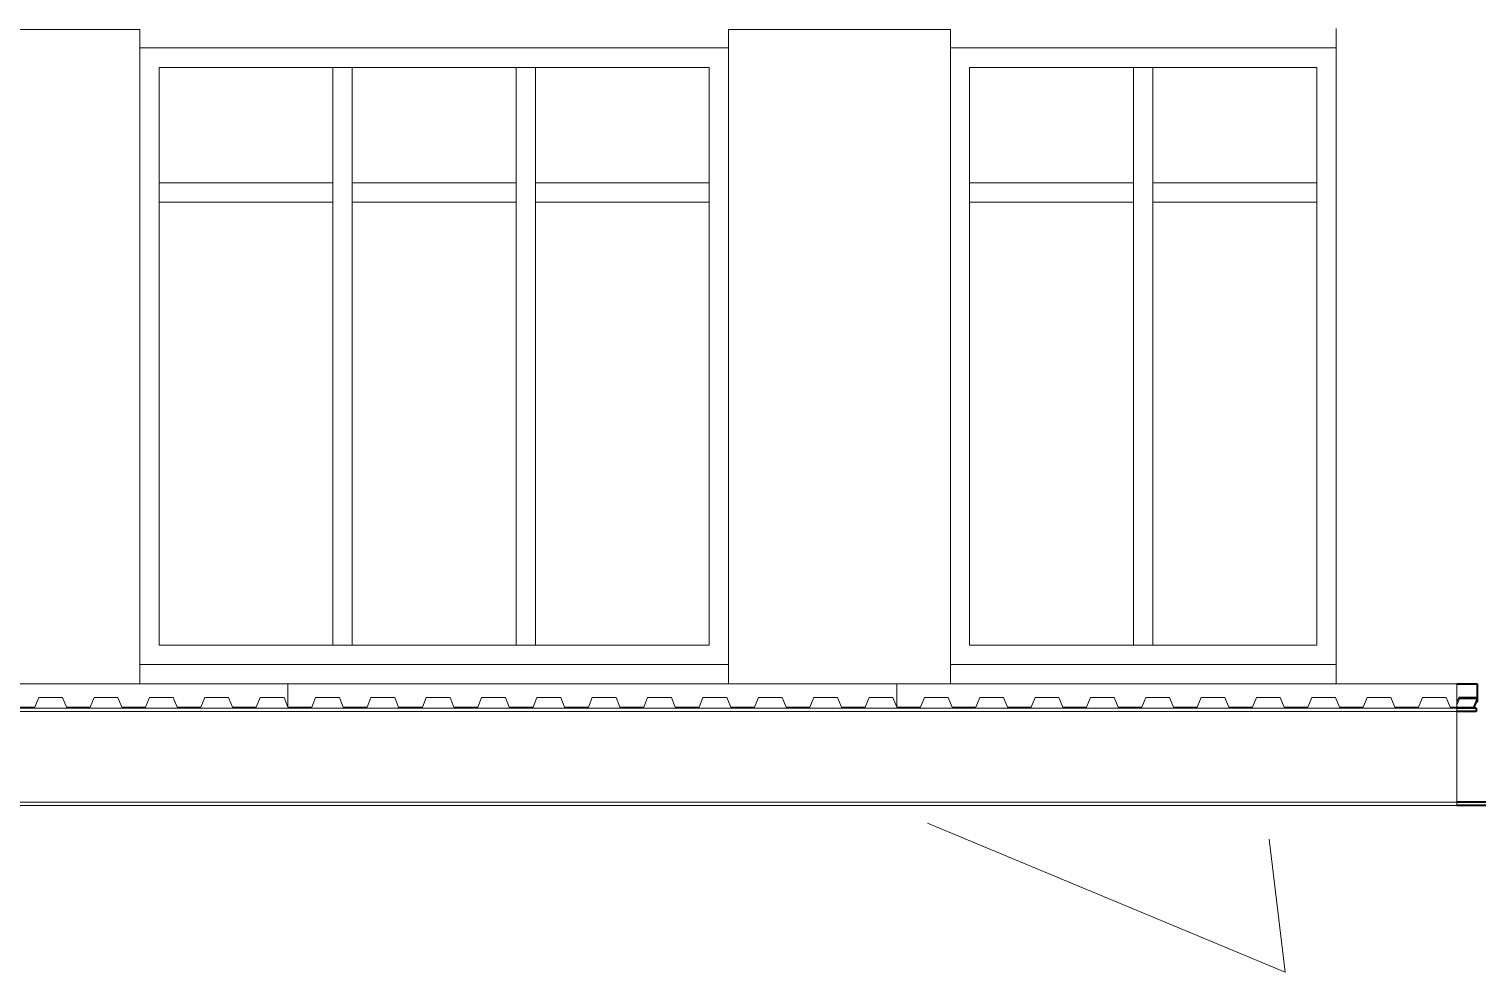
# Model space of a CAD drawing. Header units: metres. Extents: x 78 to 178, y -74 to 157.
# Drawn here: x 110.06 to 117.52, y -56.73 to -51.88 of the extents above; entities that cross this region are included whole.
import ezdxf

# ---------------------------------------------------------------- set-up
doc = ezdxf.new("R2010")
doc.units = ezdxf.units.M
doc.layers.add('01_Fina', color=252, linetype='Continuous', lineweight=15)
doc.layers.add('Cortes', color=7, linetype='Continuous', lineweight=40)

msp = doc.modelspace()

# ---------------------------------------------------------------- linework, layer by layer
at = {"layer": '01_Fina'}
for p, q in [((116.79327, -51.87651), (116.79327, -51.97651)), ((110.63516, -51.88079), (109.49293, -51.88079)), ((110.63516, -51.97651), (110.63516, -51.88079)), ((114.80678, -51.88079), (113.66455, -51.88079)), ((113.66455, -51.88079), (113.66455, -51.97651)), ((114.80678, -51.97651), (114.80678, -51.88079)), ((110.63516, -55.15079), (110.63516, -51.97651)), ((110.63516, -51.97651), (113.66455, -51.97651)), ((113.66455, -51.97651), (113.66455, -55.15079)), ((114.80678, -51.97651), (116.79327, -51.97651)), ((114.80678, -55.15079), (114.80678, -51.97651)), ((116.79327, -51.97651), (116.79327, -55.15079)), ((110.73448, -52.67079), (110.73448, -52.07651)), ((110.73448, -52.07651), (111.6284, -52.07651)), ((111.6284, -52.07651), (111.72773, -52.07651)), ((111.6284, -52.07651), (111.6284, -52.67079)), ((111.72773, -52.07651), (112.57198, -52.07651)), ((111.72773, -52.67079), (111.72773, -52.07651)), ((112.57198, -52.07651), (112.57198, -52.67079)), ((112.57198, -52.07651), (112.67131, -52.07651)), ((112.67131, -52.67079), (112.67131, -52.07651)), ((112.67131, -52.07651), (113.56523, -52.07651)), ((113.56523, -52.07651), (113.56523, -52.67079)), ((114.9061, -52.67079), (114.9061, -52.07651)), ((114.9061, -52.07651), (115.75036, -52.07651)), ((115.75036, -52.07651), (115.84969, -52.07651)), ((115.75036, -52.07651), (115.75036, -52.67079)), ((115.84969, -52.67079), (115.84969, -52.07651)), ((115.84969, -52.07651), (116.69394, -52.07651)), ((116.69394, -52.07651), (116.69394, -52.67079)), ((111.6284, -52.67079), (110.73448, -52.67079)), ((110.73448, -52.67079), (110.73448, -52.77079)), ((111.6284, -52.67079), (111.6284, -52.77079)), ((112.57198, -52.67079), (111.72773, -52.67079)), ((111.72773, -52.67079), (111.72773, -52.77079)), ((112.57198, -52.67079), (112.57198, -52.77079)), ((113.56523, -52.67079), (112.67131, -52.67079)), ((112.67131, -52.67079), (112.67131, -52.77079)), ((113.56523, -52.67079), (113.56523, -52.77079)), ((115.75036, -52.67079), (114.9061, -52.67079)), ((114.9061, -52.67079), (114.9061, -52.77079)), ((115.75036, -52.67079), (115.75036, -52.77079)), ((116.69394, -52.67079), (115.84969, -52.67079)), ((115.84969, -52.67079), (115.84969, -52.77079)), ((116.69394, -52.67079), (116.69394, -52.77079)), ((111.6284, -52.77079), (110.73448, -52.77079)), ((110.73448, -55.05079), (110.73448, -52.77079)), ((111.6284, -52.77079), (111.6284, -55.05079)), ((112.57198, -52.77079), (111.72773, -52.77079)), ((111.72773, -55.05079), (111.72773, -52.77079)), ((112.57198, -52.77079), (112.57198, -55.05079)), ((113.56523, -52.77079), (112.67131, -52.77079)), ((112.67131, -55.05079), (112.67131, -52.77079)), ((113.56523, -52.77079), (113.56523, -55.05079)), ((115.75036, -52.77079), (114.9061, -52.77079)), ((114.9061, -55.05079), (114.9061, -52.77079)), ((115.75036, -52.77079), (115.75036, -55.05079)), ((116.69394, -52.77079), (115.84969, -52.77079)), ((115.84969, -55.05079), (115.84969, -52.77079)), ((116.69394, -52.77079), (116.69394, -55.05079)), ((111.6284, -55.05079), (110.73448, -55.05079)), ((111.6284, -55.05079), (111.72773, -55.05079)), ((112.57198, -55.05079), (111.72773, -55.05079)), ((112.57198, -55.05079), (112.67131, -55.05079)), ((113.56523, -55.05079), (112.67131, -55.05079)), ((115.75036, -55.05079), (114.9061, -55.05079)), ((115.75036, -55.05079), (115.84969, -55.05079)), ((116.69394, -55.05079), (115.84969, -55.05079)), ((113.66455, -55.15079), (110.63516, -55.15079)), ((110.63516, -55.25079), (110.63516, -55.15079)), ((113.66455, -55.15079), (113.66455, -55.25079)), ((116.79327, -55.15079), (114.80678, -55.15079)), ((114.80678, -55.25079), (114.80678, -55.15079)), ((116.79327, -55.15079), (116.79327, -55.25079)), ((109.49293, -55.25079), (110.63516, -55.25079)), ((110.63516, -55.25079), (111.3972, -55.25079)), ((111.3972, -55.37079), (111.3972, -55.25079)), ((111.3972, -55.25079), (113.66455, -55.25079)), ((113.66455, -55.25079), (114.53062, -55.25079)), ((114.53062, -55.25079), (114.53062, -55.37079)), ((114.53062, -55.25079), (114.80678, -55.25079)), ((114.80678, -55.25079), (116.79327, -55.25079)), ((116.79327, -55.25079), (117.41404, -55.25079)), ((117.41404, -55.25079), (117.41404, -55.34579)), ((117.41404, -55.37651), (108.48173, -55.37651)), ((109.97292, -55.37079), (110.095, -55.37079)), ((110.11534, -55.32079), (110.095, -55.37079)), ((110.23743, -55.32079), (110.11534, -55.32079)), ((110.25777, -55.37079), (110.23743, -55.32079)), ((110.25777, -55.37079), (110.37985, -55.37079)), ((110.4002, -55.32079), (110.37985, -55.37079)), ((110.52228, -55.32079), (110.4002, -55.32079)), ((110.54263, -55.37079), (110.52228, -55.32079)), ((110.54263, -55.37079), (110.66471, -55.37079)), ((110.68506, -55.32079), (110.66471, -55.37079)), ((110.80714, -55.32079), (110.68506, -55.32079)), ((110.80714, -55.32079), (110.82749, -55.37079)), ((110.82749, -55.37079), (110.94957, -55.37079)), ((110.96991, -55.32079), (110.94957, -55.37079)), ((111.092, -55.32079), (110.96991, -55.32079)), ((111.11234, -55.37079), (111.092, -55.32079)), ((111.11234, -55.37079), (111.23442, -55.37079)), ((111.25477, -55.32079), (111.23442, -55.37079)), ((111.37685, -55.32079), (111.25477, -55.32079)), ((111.3972, -55.37079), (111.37685, -55.32079)), ((111.3972, -55.37079), (111.51928, -55.37079)), ((111.53963, -55.32079), (111.51928, -55.37079)), ((111.66171, -55.32079), (111.53963, -55.32079)), ((111.68206, -55.37079), (111.66171, -55.32079)), ((111.68206, -55.37079), (111.80414, -55.37079)), ((111.82448, -55.32079), (111.80414, -55.37079)), ((111.94657, -55.32079), (111.82448, -55.32079)), ((111.96691, -55.37079), (111.94657, -55.32079)), ((111.96691, -55.37079), (112.08899, -55.37079)), ((112.10934, -55.32079), (112.08899, -55.37079)), ((112.23142, -55.32079), (112.10934, -55.32079)), ((112.25177, -55.37079), (112.23142, -55.32079)), ((112.25177, -55.37079), (112.37385, -55.37079)), ((112.3942, -55.32079), (112.37385, -55.37079)), ((112.51628, -55.32079), (112.3942, -55.32079)), ((112.53663, -55.37079), (112.51628, -55.32079)), ((112.53663, -55.37079), (112.65871, -55.37079)), ((112.67905, -55.32079), (112.65871, -55.37079)), ((112.80114, -55.32079), (112.67905, -55.32079)), ((112.82148, -55.37079), (112.80114, -55.32079)), ((112.82148, -55.37079), (112.94356, -55.37079)), ((112.96391, -55.32079), (112.94356, -55.37079)), ((113.08599, -55.32079), (112.96391, -55.32079)), ((113.10634, -55.37079), (113.08599, -55.32079)), ((113.10634, -55.37079), (113.22842, -55.37079)), ((113.24877, -55.32079), (113.22842, -55.37079)), ((113.37085, -55.32079), (113.24877, -55.32079)), ((113.3912, -55.37079), (113.37085, -55.32079)), ((113.3912, -55.37079), (113.51328, -55.37079)), ((113.53362, -55.32079), (113.51328, -55.37079)), ((113.6557, -55.32079), (113.53362, -55.32079)), ((113.67605, -55.37079), (113.6557, -55.32079)), ((113.67605, -55.37079), (113.79813, -55.37079)), ((113.81848, -55.32079), (113.79813, -55.37079)), ((113.94056, -55.32079), (113.81848, -55.32079)), ((113.94056, -55.32079), (113.96091, -55.37079)), ((113.96091, -55.37079), (114.08299, -55.37079)), ((114.00404, -55.37079), (114.00404, -55.37651)), ((114.10334, -55.32079), (114.08299, -55.37079)), ((114.22542, -55.32079), (114.10334, -55.32079)), ((114.24577, -55.37079), (114.22542, -55.32079)), ((114.24577, -55.37079), (114.36785, -55.37079)), ((114.38819, -55.32079), (114.36785, -55.37079)), ((114.51027, -55.32079), (114.38819, -55.32079)), ((114.53062, -55.37079), (114.51027, -55.32079)), ((114.53062, -55.37079), (114.6527, -55.37079)), ((114.67305, -55.32079), (114.6527, -55.37079)), ((114.79513, -55.32079), (114.67305, -55.32079)), ((114.81548, -55.37079), (114.79513, -55.32079)), ((114.81548, -55.37079), (114.93756, -55.37079)), ((114.95791, -55.32079), (114.93756, -55.37079)), ((115.07999, -55.32079), (114.95791, -55.32079)), ((115.10033, -55.37079), (115.07999, -55.32079)), ((115.10033, -55.37079), (115.22242, -55.37079)), ((115.24276, -55.32079), (115.22242, -55.37079)), ((115.36484, -55.32079), (115.24276, -55.32079)), ((115.38519, -55.37079), (115.36484, -55.32079)), ((115.38519, -55.37079), (115.50727, -55.37079)), ((115.52762, -55.32079), (115.50727, -55.37079)), ((115.6497, -55.32079), (115.52762, -55.32079)), ((115.67005, -55.37079), (115.6497, -55.32079)), ((115.67005, -55.37079), (115.79213, -55.37079)), ((115.81248, -55.32079), (115.79213, -55.37079)), ((115.93456, -55.32079), (115.81248, -55.32079)), ((115.9549, -55.37079), (115.93456, -55.32079)), ((115.9549, -55.37079), (116.07699, -55.37079)), ((116.09733, -55.32079), (116.07699, -55.37079)), ((116.21941, -55.32079), (116.09733, -55.32079)), ((116.23976, -55.37079), (116.21941, -55.32079)), ((116.23976, -55.37079), (116.36184, -55.37079)), ((116.38219, -55.32079), (116.36184, -55.37079)), ((116.50427, -55.32079), (116.38219, -55.32079)), ((116.52462, -55.37079), (116.50427, -55.32079)), ((116.52462, -55.37079), (116.6467, -55.37079)), ((116.66705, -55.32079), (116.6467, -55.37079)), ((116.78913, -55.32079), (116.66705, -55.32079)), ((116.80947, -55.37079), (116.78913, -55.32079)), ((116.80947, -55.37079), (116.93156, -55.37079)), ((116.9519, -55.32079), (116.93156, -55.37079)), ((117.07398, -55.32079), (116.9519, -55.32079)), ((117.07398, -55.32079), (117.09433, -55.37079)), ((117.09433, -55.37079), (117.21641, -55.37079)), ((117.23676, -55.32079), (117.21641, -55.37079)), ((117.35884, -55.32079), (117.23676, -55.32079)), ((117.37919, -55.37079), (117.35884, -55.32079)), ((117.37919, -55.37079), (117.41404, -55.37079)), ((117.41404, -55.34579), (117.42422, -55.32079)), ((117.42816, -55.32651), (117.41404, -55.36121)), ((117.41404, -55.34579), (117.41404, -55.36121)), ((117.41404, -55.37079), (117.41404, -55.36121)), ((117.41404, -55.37079), (117.50127, -55.37079)), ((117.41404, -55.37651), (117.41404, -55.37079)), ((117.41404, -55.39251), (117.41404, -55.37651)), ((117.41404, -55.39251), (102.71404, -55.39251)), ((117.41404, -55.86051), (117.41404, -55.39251)), ((117.41404, -55.86051), (102.71404, -55.86051)), ((111.10075, -55.87651), (108.50906, -55.87651)), ((111.47375, -55.87651), (111.10075, -55.87651)), ((111.78717, -55.87651), (111.47375, -55.87651)), ((113.07444, -55.87651), (111.78717, -55.87651)), ((113.63272, -55.87651), (113.07444, -55.87651)), ((117.41404, -55.87651), (113.63272, -55.87651)), ((117.41404, -55.87651), (117.41404, -55.86051)), ((116.52949, -56.73469), (114.68926, -55.96793)), ((116.52949, -56.73469), (116.44736, -56.05027))]:
    msp.add_line(p, q, dxfattribs=at)
at = {"layer": 'Cortes'}
for p, q in [((117.41404, -55.25079), (117.51795, -55.25079)), ((117.51795, -55.25079), (117.51795, -55.32079)), ((117.51404, -55.37651), (117.41404, -55.37651)), ((117.42422, -55.32079), (117.51795, -55.32079)), ((117.51795, -55.32651), (117.42816, -55.32651)), ((117.51795, -55.3298), (117.50127, -55.37079)), ((117.51404, -55.37651), (117.51404, -55.39251)), ((117.51795, -55.32079), (117.51795, -55.32651)), ((117.51795, -55.32651), (117.51795, -55.3298)), ((117.51795, -55.3298), (117.51795, -55.34579)), ((117.51404, -55.39251), (117.41404, -55.39251)), ((117.56795, -55.86051), (117.41404, -55.86051)), ((117.56795, -55.87651), (117.41404, -55.87651))]:
    msp.add_line(p, q, dxfattribs=at)

doc.saveas('drawing.dxf')
